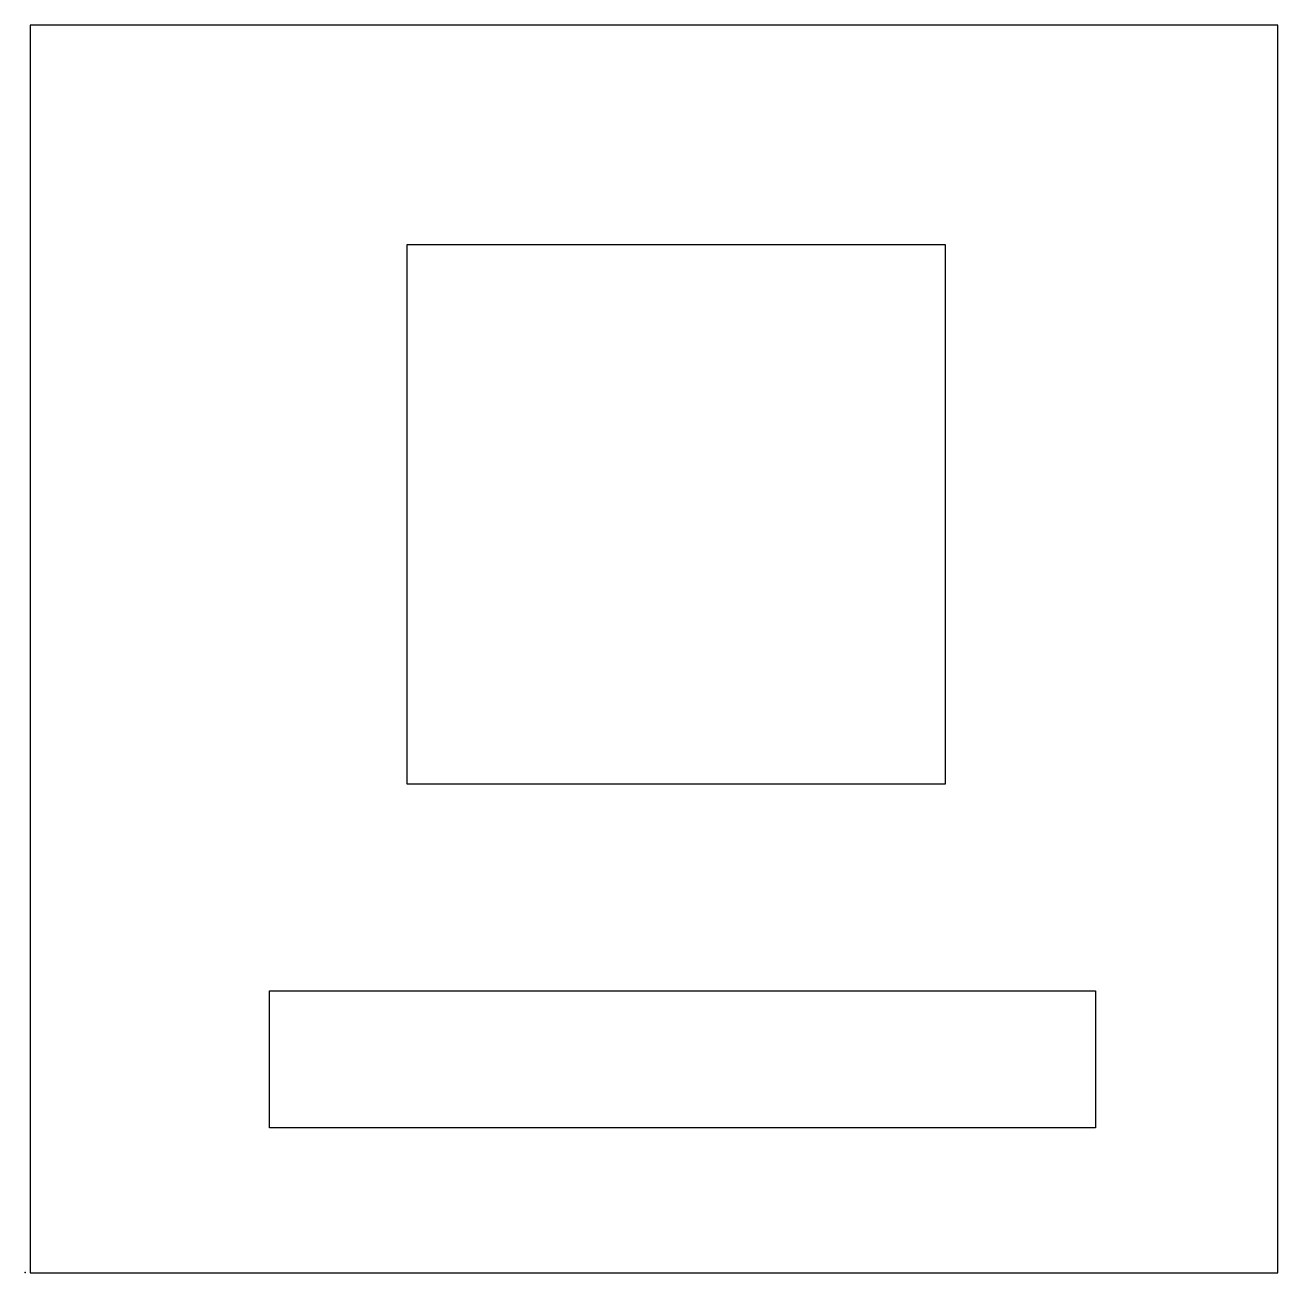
# Model space of a CAD drawing. Header units: inches. Extents: x 0 to 4.27, y 0 to 4.25.
import ezdxf

# ---------------------------------------------------------------- set-up
doc = ezdxf.new("R2010")
doc.units = ezdxf.units.IN
doc.header["$MEASUREMENT"] = 0
for name, color, linetype in [('front v4_Sketch1', 7, 'Continuous'), ('front v4_Sketch10', 7, 'Continuous'), ('front v4_Sketch2', 7, 'Continuous'), ('front v4_Sketch3', 7, 'Continuous'), ('front v4_Sketch4', 7, 'Continuous'), ('front v4_Sketch5', 7, 'Continuous'), ('front v4_Sketch6', 7, 'Continuous'), ('front v4_Sketch7', 7, 'Continuous'), ('front v4_Sketch8', 7, 'Continuous'), ('front v4_Sketch9', 7, 'Continuous')]:
    doc.layers.add(name, color=color, linetype=linetype)

msp = doc.modelspace()

# ---------------------------------------------------------------- linework, layer by layer
at = {"layer": 'front v4_Sketch1'}
for p, q in [((4.2671, 4.2488), (0.0171, 4.2488)), ((0.0171, 4.2488), (0.0171, -0.0012)), ((4.2671, -0.0012), (4.2671, 4.2488)), ((3.135, 3.5), (1.3, 3.5)), ((1.3, 3.5), (1.3, 1.665)), ((3.135, 1.665), (3.135, 3.5)), ((1.3, 1.665), (3.135, 1.665)), ((0.833, 0.9595), (3.6454, 0.9595)), ((0.833, 0.4929), (0.833, 0.9595)), ((3.6454, 0.9595), (3.6454, 0.4929)), ((3.6454, 0.4929), (0.833, 0.4929)), ((0.0171, -0.0012), (4.2671, -0.0012))]:
    msp.add_line(p, q, dxfattribs=at)
msp.add_point((0, 0), dxfattribs=at)
at = {"layer": 'front v4_Sketch10'}
msp.add_point((0, 0), dxfattribs=at)
at = {"layer": 'front v4_Sketch2'}
msp.add_point((0, 0), dxfattribs=at)
at = {"layer": 'front v4_Sketch3'}
msp.add_point((0, 0), dxfattribs=at)
at = {"layer": 'front v4_Sketch4'}
msp.add_point((0, 0), dxfattribs=at)
at = {"layer": 'front v4_Sketch5'}
msp.add_point((0, 0), dxfattribs=at)
at = {"layer": 'front v4_Sketch6'}
msp.add_point((0, 0), dxfattribs=at)
at = {"layer": 'front v4_Sketch7'}
msp.add_point((0, 0), dxfattribs=at)
at = {"layer": 'front v4_Sketch8'}
msp.add_point((0, 0), dxfattribs=at)
at = {"layer": 'front v4_Sketch9'}
msp.add_point((0, 0), dxfattribs=at)

doc.saveas('drawing.dxf')
